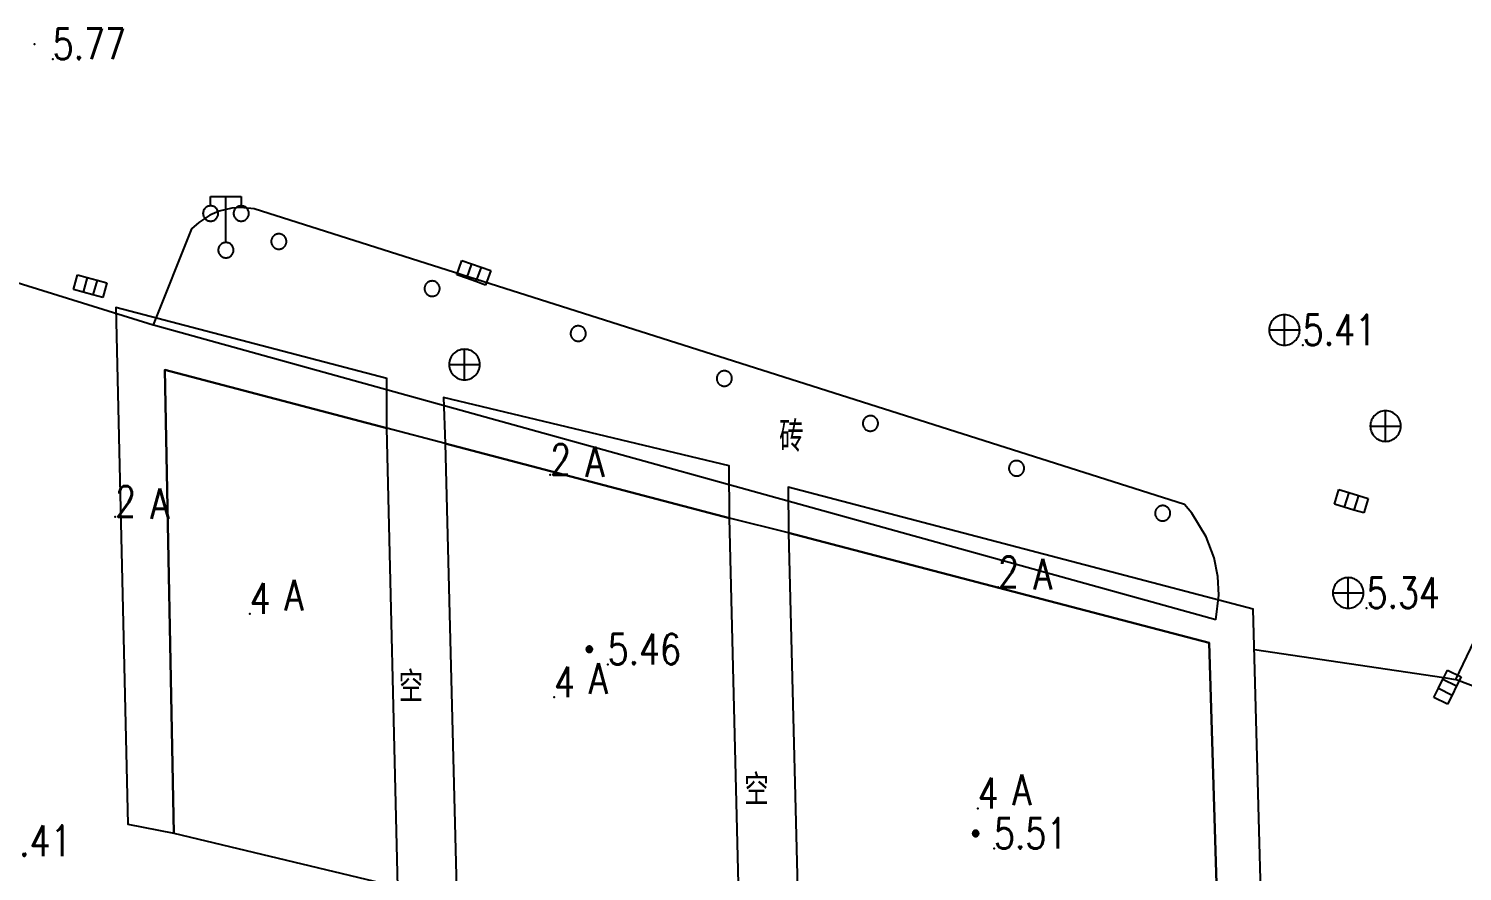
# Model space of a CAD drawing. Extents: x 500064 to 501389, y 2542464 to 2545400.
# Drawn here: x 500995.18 to 501042.07, y 2542629.46 to 2542657.04 of the extents above; entities that cross this region are included whole.
import ezdxf

# ---------------------------------------------------------------- set-up
doc = ezdxf.new("R2010")
doc.units = 0
doc.header["$LTSCALE"] = 0.5
doc.linetypes.add('CENTER', pattern=[50.8, 31.75, -6.35, 6.35, -6.35])
doc.layers.add('地形图', color=8, linetype='CONTINUOUS')
doc.styles.add('HZ', font='romans.shx', dxfattribs={"width": 0.8, "bigfont": 'hztxt.shx'})

msp = doc.modelspace()

# ---------------------------------------------------------------- linework, layer by layer
at = {"layer": '地形图'}
for points in [[(501034.009, 2542637.688), (501034.104, 2542638.502), (501034.073, 2542639.112), (501033.952, 2542639.719), (501033.693, 2542640.411), (501033.222, 2542641.18), (501032.983, 2542641.463), (501002.553, 2542651.145), (501002.11, 2542651.191), (501001.823, 2542651.163), (501001.408, 2542651.064), (501001.102, 2542650.932), (501000.741, 2542650.698), (501000.511, 2542650.487), (500999.25, 2542647.345), (500999.248, 2542647.34)], [(501001.132, 2542650.741), (501001.158, 2542650.742), (501001.184, 2542650.746), (501001.209, 2542650.753), (501001.234, 2542650.763), (501001.257, 2542650.774), (501001.279, 2542650.789), (501001.299, 2542650.805), (501001.318, 2542650.824), (501001.334, 2542650.844), (501001.349, 2542650.866), (501001.361, 2542650.889), (501001.37, 2542650.914), (501001.377, 2542650.939), (501001.381, 2542650.965), (501001.382, 2542650.991), (501001.381, 2542651.017), (501001.377, 2542651.043), (501001.37, 2542651.068), (501001.361, 2542651.093), (501001.349, 2542651.116), (501001.334, 2542651.138), (501001.318, 2542651.158), (501001.299, 2542651.177), (501001.279, 2542651.193), (501001.257, 2542651.207), (501001.234, 2542651.219), (501001.209, 2542651.229), (501001.184, 2542651.235), (501001.158, 2542651.24), (501001.132, 2542651.241), (501001.106, 2542651.24), (501001.08, 2542651.235), (501001.055, 2542651.229), (501001.03, 2542651.219), (501001.007, 2542651.207), (501000.985, 2542651.193), (501000.965, 2542651.177), (501000.946, 2542651.158), (501000.93, 2542651.138), (501000.916, 2542651.116), (501000.904, 2542651.093), (501000.894, 2542651.068), (501000.888, 2542651.043), (501000.883, 2542651.017), (501000.882, 2542650.991), (501000.883, 2542650.965), (501000.888, 2542650.939), (501000.894, 2542650.914), (501000.904, 2542650.889), (501000.916, 2542650.866), (501000.93, 2542650.844), (501000.946, 2542650.824), (501000.965, 2542650.805), (501000.985, 2542650.789), (501001.007, 2542650.774), (501001.03, 2542650.763), (501001.055, 2542650.753), (501001.08, 2542650.746), (501001.106, 2542650.742), (501001.132, 2542650.741)], [(501001.132, 2542651.241), (501001.132, 2542651.541)], [(501001.132, 2542651.541), (501001.632, 2542651.541), (501002.132, 2542651.541)], [(501001.632, 2542650.041), (501001.632, 2542651.541)], [(501002.132, 2542650.741), (501002.158, 2542650.742), (501002.184, 2542650.746), (501002.209, 2542650.753), (501002.234, 2542650.763), (501002.257, 2542650.774), (501002.279, 2542650.789), (501002.299, 2542650.805), (501002.318, 2542650.824), (501002.334, 2542650.844), (501002.349, 2542650.866), (501002.361, 2542650.889), (501002.37, 2542650.914), (501002.377, 2542650.939), (501002.381, 2542650.965), (501002.382, 2542650.991), (501002.381, 2542651.017), (501002.377, 2542651.043), (501002.37, 2542651.068), (501002.361, 2542651.093), (501002.349, 2542651.116), (501002.334, 2542651.138), (501002.318, 2542651.158), (501002.299, 2542651.177), (501002.279, 2542651.193), (501002.257, 2542651.207), (501002.234, 2542651.219), (501002.209, 2542651.229), (501002.184, 2542651.235), (501002.158, 2542651.24), (501002.132, 2542651.241), (501002.106, 2542651.24), (501002.08, 2542651.235), (501002.055, 2542651.229), (501002.03, 2542651.219), (501002.007, 2542651.207), (501001.985, 2542651.193), (501001.965, 2542651.177), (501001.946, 2542651.158), (501001.93, 2542651.138), (501001.916, 2542651.116), (501001.904, 2542651.093), (501001.894, 2542651.068), (501001.888, 2542651.043), (501001.883, 2542651.017), (501001.882, 2542650.991), (501001.883, 2542650.965), (501001.888, 2542650.939), (501001.894, 2542650.914), (501001.904, 2542650.889), (501001.916, 2542650.866), (501001.93, 2542650.844), (501001.946, 2542650.824), (501001.965, 2542650.805), (501001.985, 2542650.789), (501002.007, 2542650.774), (501002.03, 2542650.763), (501002.055, 2542650.753), (501002.08, 2542650.746), (501002.106, 2542650.742), (501002.132, 2542650.741)], [(501002.132, 2542651.541), (501002.132, 2542651.241)], [(501003.367, 2542649.824), (501003.383, 2542649.824), (501003.398, 2542649.826), (501003.414, 2542649.829), (501003.429, 2542649.832), (501003.444, 2542649.837), (501003.459, 2542649.843), (501003.473, 2542649.849), (501003.487, 2542649.856), (501003.5, 2542649.865), (501003.513, 2542649.874), (501003.526, 2542649.883), (501003.537, 2542649.894), (501003.548, 2542649.905), (501003.558, 2542649.917), (501003.568, 2542649.93), (501003.576, 2542649.943), (501003.584, 2542649.957), (501003.591, 2542649.971), (501003.597, 2542649.985), (501003.602, 2542650), (501003.606, 2542650.015), (501003.609, 2542650.031), (501003.612, 2542650.046), (501003.613, 2542650.062), (501003.613, 2542650.077), (501003.612, 2542650.093), (501003.611, 2542650.109), (501003.608, 2542650.124), (501003.604, 2542650.14), (501003.6, 2542650.155), (501003.594, 2542650.169), (501003.588, 2542650.184), (501003.58, 2542650.197), (501003.572, 2542650.211), (501003.563, 2542650.224), (501003.553, 2542650.236), (501003.543, 2542650.248), (501003.531, 2542650.259), (501003.519, 2542650.269), (501003.507, 2542650.278), (501003.494, 2542650.287), (501003.48, 2542650.295), (501003.466, 2542650.301), (501003.452, 2542650.307), (501003.437, 2542650.313), (501003.422, 2542650.317), (501003.406, 2542650.32), (501003.391, 2542650.322), (501003.375, 2542650.323), (501003.359, 2542650.324), (501003.344, 2542650.323), (501003.328, 2542650.321), (501003.312, 2542650.318), (501003.297, 2542650.315), (501003.282, 2542650.31), (501003.267, 2542650.305), (501003.253, 2542650.298), (501003.239, 2542650.291), (501003.226, 2542650.283), (501003.213, 2542650.274), (501003.201, 2542650.264), (501003.189, 2542650.253), (501003.178, 2542650.242), (501003.168, 2542650.23), (501003.159, 2542650.217), (501003.15, 2542650.204), (501003.142, 2542650.191), (501003.135, 2542650.176), (501003.129, 2542650.162), (501003.124, 2542650.147), (501003.12, 2542650.132), (501003.117, 2542650.117), (501003.115, 2542650.101), (501003.113, 2542650.085), (501003.113, 2542650.07), (501003.114, 2542650.054), (501003.116, 2542650.038), (501003.118, 2542650.023), (501003.122, 2542650.008), (501003.127, 2542649.993), (501003.132, 2542649.978), (501003.139, 2542649.964), (501003.146, 2542649.95), (501003.154, 2542649.936), (501003.163, 2542649.923), (501003.173, 2542649.911), (501003.184, 2542649.9), (501003.195, 2542649.889), (501003.207, 2542649.878), (501003.219, 2542649.869), (501003.233, 2542649.86), (501003.246, 2542649.853), (501003.26, 2542649.846), (501003.275, 2542649.84), (501003.29, 2542649.835), (501003.305, 2542649.831), (501003.32, 2542649.827), (501003.336, 2542649.825), (501003.351, 2542649.824), (501003.367, 2542649.824)], [(501001.632, 2542649.541), (501001.658, 2542649.542), (501001.684, 2542649.546), (501001.709, 2542649.553), (501001.734, 2542649.563), (501001.757, 2542649.574), (501001.779, 2542649.589), (501001.799, 2542649.605), (501001.818, 2542649.624), (501001.834, 2542649.644), (501001.849, 2542649.666), (501001.861, 2542649.689), (501001.87, 2542649.714), (501001.877, 2542649.739), (501001.881, 2542649.765), (501001.882, 2542649.791), (501001.881, 2542649.817), (501001.877, 2542649.843), (501001.87, 2542649.868), (501001.861, 2542649.893), (501001.849, 2542649.916), (501001.834, 2542649.938), (501001.818, 2542649.958), (501001.799, 2542649.977), (501001.779, 2542649.993), (501001.757, 2542650.007), (501001.734, 2542650.019), (501001.709, 2542650.029), (501001.684, 2542650.035), (501001.658, 2542650.04), (501001.632, 2542650.041), (501001.606, 2542650.04), (501001.58, 2542650.035), (501001.555, 2542650.029), (501001.53, 2542650.019), (501001.507, 2542650.007), (501001.485, 2542649.993), (501001.465, 2542649.977), (501001.446, 2542649.958), (501001.43, 2542649.938), (501001.416, 2542649.916), (501001.404, 2542649.893), (501001.394, 2542649.868), (501001.388, 2542649.843), (501001.383, 2542649.817), (501001.382, 2542649.791), (501001.383, 2542649.765), (501001.388, 2542649.739), (501001.394, 2542649.714), (501001.404, 2542649.689), (501001.416, 2542649.666), (501001.43, 2542649.644), (501001.446, 2542649.624), (501001.465, 2542649.605), (501001.485, 2542649.589), (501001.507, 2542649.574), (501001.53, 2542649.563), (501001.555, 2542649.553), (501001.58, 2542649.546), (501001.606, 2542649.542), (501001.632, 2542649.541)], [(500992.821, 2542649.342), (500992.834, 2542649.338), (500999.25, 2542647.345), (500999.268, 2542647.34)], [(501009.183, 2542648.981), (501009.349, 2542649.453)], [(501009.349, 2542649.453), (501009.666, 2542649.342), (501009.977, 2542649.232), (501010.293, 2542649.121)], [(501009.666, 2542649.342), (501009.499, 2542648.87)], [(500996.643, 2542648.501), (500996.775, 2542648.983)], [(500996.775, 2542648.983), (500997.098, 2542648.895), (500997.416, 2542648.807), (500997.739, 2542648.718)], [(500997.098, 2542648.895), (500996.966, 2542648.412)], [(500997.416, 2542648.807), (500997.284, 2542648.325)], [(501010.127, 2542648.649), (501009.811, 2542648.761), (501009.499, 2542648.87), (501009.183, 2542648.981)], [(501009.977, 2542649.232), (501009.811, 2542648.761)], [(501010.293, 2542649.121), (501010.127, 2542648.649)], [(500997.607, 2542648.236), (500997.284, 2542648.325), (500996.966, 2542648.412), (500996.643, 2542648.501)], [(500997.739, 2542648.718), (500997.607, 2542648.236)], [(501008.381, 2542648.281), (501008.396, 2542648.282), (501008.412, 2542648.283), (501008.428, 2542648.286), (501008.443, 2542648.29), (501008.458, 2542648.294), (501008.473, 2542648.3), (501008.487, 2542648.307), (501008.501, 2542648.314), (501008.514, 2542648.322), (501008.527, 2542648.331), (501008.539, 2542648.341), (501008.551, 2542648.351), (501008.562, 2542648.363), (501008.572, 2542648.375), (501008.581, 2542648.387), (501008.59, 2542648.4), (501008.598, 2542648.414), (501008.605, 2542648.428), (501008.611, 2542648.443), (501008.616, 2542648.457), (501008.62, 2542648.473), (501008.623, 2542648.488), (501008.625, 2542648.504), (501008.627, 2542648.519), (501008.627, 2542648.535), (501008.626, 2542648.551), (501008.624, 2542648.566), (501008.622, 2542648.582), (501008.618, 2542648.597), (501008.613, 2542648.612), (501008.608, 2542648.627), (501008.601, 2542648.641), (501008.594, 2542648.655), (501008.586, 2542648.668), (501008.577, 2542648.681), (501008.567, 2542648.693), (501008.556, 2542648.705), (501008.545, 2542648.716), (501008.533, 2542648.726), (501008.521, 2542648.736), (501008.508, 2542648.744), (501008.494, 2542648.752), (501008.48, 2542648.759), (501008.465, 2542648.765), (501008.45, 2542648.77), (501008.435, 2542648.774), (501008.42, 2542648.777), (501008.404, 2542648.78), (501008.389, 2542648.781), (501008.373, 2542648.781), (501008.357, 2542648.78), (501008.342, 2542648.779), (501008.326, 2542648.776), (501008.311, 2542648.772), (501008.296, 2542648.767), (501008.281, 2542648.762), (501008.267, 2542648.755), (501008.253, 2542648.748), (501008.24, 2542648.74), (501008.227, 2542648.731), (501008.215, 2542648.721), (501008.203, 2542648.711), (501008.192, 2542648.699), (501008.182, 2542648.687), (501008.172, 2542648.675), (501008.164, 2542648.662), (501008.156, 2542648.648), (501008.149, 2542648.634), (501008.143, 2542648.619), (501008.138, 2542648.605), (501008.134, 2542648.589), (501008.131, 2542648.574), (501008.128, 2542648.558), (501008.127, 2542648.543), (501008.127, 2542648.527), (501008.128, 2542648.511), (501008.129, 2542648.496), (501008.132, 2542648.48), (501008.136, 2542648.465), (501008.14, 2542648.45), (501008.146, 2542648.435), (501008.152, 2542648.421), (501008.16, 2542648.407), (501008.168, 2542648.394), (501008.177, 2542648.381), (501008.187, 2542648.369), (501008.197, 2542648.357), (501008.209, 2542648.346), (501008.221, 2542648.336), (501008.233, 2542648.326), (501008.246, 2542648.318), (501008.26, 2542648.31), (501008.274, 2542648.303), (501008.288, 2542648.297), (501008.303, 2542648.292), (501008.319, 2542648.288), (501008.334, 2542648.285), (501008.349, 2542648.283), (501008.365, 2542648.281), (501008.381, 2542648.281)], [(501036.254, 2542646.678), (501036.306, 2542646.681), (501036.358, 2542646.689), (501036.408, 2542646.703), (501036.457, 2542646.721), (501036.504, 2542646.745), (501036.548, 2542646.774), (501036.589, 2542646.807), (501036.626, 2542646.844), (501036.658, 2542646.884), (501036.687, 2542646.928), (501036.711, 2542646.975), (501036.729, 2542647.024), (501036.743, 2542647.074), (501036.751, 2542647.126), (501036.754, 2542647.178), (501036.751, 2542647.23), (501036.743, 2542647.282), (501036.729, 2542647.333), (501036.711, 2542647.382), (501036.687, 2542647.428), (501036.658, 2542647.472), (501036.626, 2542647.513), (501036.589, 2542647.55), (501036.548, 2542647.583), (501036.504, 2542647.611), (501036.457, 2542647.635), (501036.408, 2542647.654), (501036.358, 2542647.667), (501036.306, 2542647.675), (501036.254, 2542647.678), (501036.202, 2542647.675), (501036.15, 2542647.667), (501036.099, 2542647.654), (501036.051, 2542647.635), (501036.004, 2542647.611), (501035.96, 2542647.583), (501035.919, 2542647.55), (501035.882, 2542647.513), (501035.849, 2542647.472), (501035.821, 2542647.428), (501035.797, 2542647.382), (501035.778, 2542647.333), (501035.765, 2542647.282), (501035.757, 2542647.23), (501035.754, 2542647.178), (501035.757, 2542647.126), (501035.765, 2542647.074), (501035.778, 2542647.024), (501035.797, 2542646.975), (501035.821, 2542646.928), (501035.849, 2542646.884), (501035.882, 2542646.844), (501035.919, 2542646.807), (501035.96, 2542646.774), (501036.004, 2542646.745), (501036.051, 2542646.721), (501036.099, 2542646.703), (501036.15, 2542646.689), (501036.202, 2542646.681), (501036.254, 2542646.678)], [(501036.254, 2542646.678), (501036.254, 2542647.178), (501036.254, 2542647.678)], [(501034.009, 2542637.688), (500999.268, 2542647.34)], [(501013.16, 2542646.811), (501013.175, 2542646.811), (501013.191, 2542646.813), (501013.207, 2542646.816), (501013.222, 2542646.82), (501013.237, 2542646.824), (501013.251, 2542646.83), (501013.266, 2542646.836), (501013.28, 2542646.844), (501013.293, 2542646.852), (501013.306, 2542646.861), (501013.318, 2542646.871), (501013.33, 2542646.881), (501013.341, 2542646.892), (501013.351, 2542646.904), (501013.36, 2542646.917), (501013.369, 2542646.93), (501013.377, 2542646.944), (501013.384, 2542646.958), (501013.39, 2542646.972), (501013.395, 2542646.987), (501013.399, 2542647.002), (501013.402, 2542647.018), (501013.404, 2542647.033), (501013.406, 2542647.049), (501013.406, 2542647.065), (501013.405, 2542647.08), (501013.403, 2542647.096), (501013.401, 2542647.111), (501013.397, 2542647.127), (501013.392, 2542647.142), (501013.387, 2542647.156), (501013.38, 2542647.171), (501013.373, 2542647.185), (501013.365, 2542647.198), (501013.356, 2542647.211), (501013.346, 2542647.223), (501013.335, 2542647.235), (501013.324, 2542647.246), (501013.312, 2542647.256), (501013.3, 2542647.265), (501013.286, 2542647.274), (501013.273, 2542647.282), (501013.259, 2542647.288), (501013.244, 2542647.295), (501013.229, 2542647.3), (501013.214, 2542647.304), (501013.199, 2542647.307), (501013.183, 2542647.309), (501013.168, 2542647.31), (501013.152, 2542647.311), (501013.136, 2542647.31), (501013.121, 2542647.308), (501013.105, 2542647.305), (501013.09, 2542647.302), (501013.075, 2542647.297), (501013.06, 2542647.292), (501013.046, 2542647.285), (501013.032, 2542647.278), (501013.019, 2542647.27), (501013.006, 2542647.261), (501012.993, 2542647.251), (501012.982, 2542647.24), (501012.971, 2542647.229), (501012.961, 2542647.217), (501012.951, 2542647.204), (501012.943, 2542647.191), (501012.935, 2542647.178), (501012.928, 2542647.164), (501012.922, 2542647.149), (501012.917, 2542647.134), (501012.913, 2542647.119), (501012.91, 2542647.104), (501012.907, 2542647.088), (501012.906, 2542647.072), (501012.906, 2542647.057), (501012.907, 2542647.041), (501012.908, 2542647.025), (501012.911, 2542647.01), (501012.915, 2542646.995), (501012.919, 2542646.98), (501012.925, 2542646.965), (501012.931, 2542646.951), (501012.939, 2542646.937), (501012.947, 2542646.923), (501012.956, 2542646.911), (501012.966, 2542646.898), (501012.976, 2542646.887), (501012.988, 2542646.876), (501013, 2542646.866), (501013.012, 2542646.856), (501013.025, 2542646.848), (501013.039, 2542646.84), (501013.053, 2542646.833), (501013.067, 2542646.827), (501013.082, 2542646.822), (501013.097, 2542646.818), (501013.113, 2542646.814), (501013.128, 2542646.812), (501013.144, 2542646.811), (501013.16, 2542646.811)], [(501035.754, 2542647.178), (501036.254, 2542647.178), (501036.754, 2542647.178)], [(501009.436, 2542645.546), (501009.488, 2542645.549), (501009.54, 2542645.557), (501009.591, 2542645.571), (501009.639, 2542645.59), (501009.686, 2542645.613), (501009.73, 2542645.642), (501009.771, 2542645.675), (501009.808, 2542645.712), (501009.84, 2542645.752), (501009.869, 2542645.796), (501009.893, 2542645.843), (501009.912, 2542645.892), (501009.925, 2542645.942), (501009.933, 2542645.994), (501009.936, 2542646.046), (501009.933, 2542646.099), (501009.925, 2542646.15), (501009.912, 2542646.201), (501009.893, 2542646.25), (501009.869, 2542646.296), (501009.84, 2542646.34), (501009.808, 2542646.381), (501009.771, 2542646.418), (501009.73, 2542646.451), (501009.686, 2542646.479), (501009.639, 2542646.503), (501009.591, 2542646.522), (501009.54, 2542646.535), (501009.488, 2542646.544), (501009.436, 2542646.546), (501009.384, 2542646.544), (501009.332, 2542646.535), (501009.281, 2542646.522), (501009.233, 2542646.503), (501009.186, 2542646.479), (501009.142, 2542646.451), (501009.101, 2542646.418), (501009.064, 2542646.381), (501009.031, 2542646.34), (501009.003, 2542646.296), (501008.979, 2542646.25), (501008.96, 2542646.201), (501008.947, 2542646.15), (501008.939, 2542646.099), (501008.936, 2542646.046), (501008.939, 2542645.994), (501008.947, 2542645.942), (501008.96, 2542645.892), (501008.979, 2542645.843), (501009.003, 2542645.796), (501009.031, 2542645.752), (501009.064, 2542645.712), (501009.101, 2542645.675), (501009.142, 2542645.642), (501009.186, 2542645.613), (501009.233, 2542645.59), (501009.281, 2542645.571), (501009.332, 2542645.557), (501009.384, 2542645.549), (501009.436, 2542645.546)], [(501009.436, 2542645.546), (501009.436, 2542646.046), (501009.436, 2542646.546)], [(501008.936, 2542646.046), (501009.436, 2542646.046), (501009.936, 2542646.046)], [(501017.939, 2542645.34), (501017.954, 2542645.341), (501017.97, 2542645.343), (501017.985, 2542645.345), (501018.001, 2542645.349), (501018.016, 2542645.354), (501018.03, 2542645.359), (501018.045, 2542645.366), (501018.059, 2542645.373), (501018.072, 2542645.381), (501018.085, 2542645.39), (501018.097, 2542645.4), (501018.109, 2542645.411), (501018.12, 2542645.422), (501018.13, 2542645.434), (501018.139, 2542645.447), (501018.148, 2542645.46), (501018.156, 2542645.473), (501018.163, 2542645.487), (501018.169, 2542645.502), (501018.174, 2542645.517), (501018.178, 2542645.532), (501018.181, 2542645.547), (501018.183, 2542645.563), (501018.184, 2542645.579), (501018.185, 2542645.594), (501018.184, 2542645.61), (501018.182, 2542645.625), (501018.18, 2542645.641), (501018.176, 2542645.656), (501018.171, 2542645.671), (501018.166, 2542645.686), (501018.159, 2542645.7), (501018.152, 2542645.714), (501018.144, 2542645.728), (501018.135, 2542645.74), (501018.125, 2542645.753), (501018.114, 2542645.764), (501018.103, 2542645.775), (501018.091, 2542645.785), (501018.079, 2542645.795), (501018.065, 2542645.803), (501018.052, 2542645.811), (501018.038, 2542645.818), (501018.023, 2542645.824), (501018.008, 2542645.829), (501017.993, 2542645.833), (501017.978, 2542645.837), (501017.962, 2542645.839), (501017.947, 2542645.84), (501017.931, 2542645.84), (501017.915, 2542645.84), (501017.9, 2542645.838), (501017.884, 2542645.835), (501017.869, 2542645.831), (501017.854, 2542645.827), (501017.839, 2542645.821), (501017.825, 2542645.815), (501017.811, 2542645.807), (501017.798, 2542645.799), (501017.785, 2542645.79), (501017.772, 2542645.78), (501017.761, 2542645.77), (501017.75, 2542645.759), (501017.74, 2542645.747), (501017.73, 2542645.734), (501017.722, 2542645.721), (501017.714, 2542645.707), (501017.707, 2542645.693), (501017.701, 2542645.679), (501017.696, 2542645.664), (501017.692, 2542645.649), (501017.688, 2542645.633), (501017.686, 2542645.618), (501017.685, 2542645.602), (501017.685, 2542645.586), (501017.686, 2542645.571), (501017.687, 2542645.555), (501017.69, 2542645.54), (501017.694, 2542645.524), (501017.698, 2542645.509), (501017.704, 2542645.495), (501017.71, 2542645.48), (501017.718, 2542645.466), (501017.726, 2542645.453), (501017.735, 2542645.44), (501017.745, 2542645.428), (501017.755, 2542645.416), (501017.766, 2542645.405), (501017.778, 2542645.395), (501017.791, 2542645.386), (501017.804, 2542645.377), (501017.818, 2542645.369), (501017.832, 2542645.362), (501017.846, 2542645.356), (501017.861, 2542645.351), (501017.876, 2542645.347), (501017.892, 2542645.344), (501017.907, 2542645.342), (501017.923, 2542645.341), (501017.939, 2542645.34)], [(501022.718, 2542643.87), (501022.733, 2542643.871), (501022.749, 2542643.872), (501022.764, 2542643.875), (501022.78, 2542643.879), (501022.795, 2542643.883), (501022.809, 2542643.889), (501022.824, 2542643.895), (501022.838, 2542643.903), (501022.851, 2542643.911), (501022.864, 2542643.92), (501022.876, 2542643.93), (501022.888, 2542643.94), (501022.899, 2542643.952), (501022.909, 2542643.964), (501022.918, 2542643.976), (501022.927, 2542643.989), (501022.935, 2542644.003), (501022.942, 2542644.017), (501022.948, 2542644.032), (501022.953, 2542644.046), (501022.957, 2542644.062), (501022.96, 2542644.077), (501022.962, 2542644.093), (501022.963, 2542644.108), (501022.964, 2542644.124), (501022.963, 2542644.14), (501022.961, 2542644.155), (501022.959, 2542644.171), (501022.955, 2542644.186), (501022.95, 2542644.201), (501022.945, 2542644.216), (501022.938, 2542644.23), (501022.931, 2542644.244), (501022.923, 2542644.257), (501022.914, 2542644.27), (501022.904, 2542644.282), (501022.893, 2542644.294), (501022.882, 2542644.305), (501022.87, 2542644.315), (501022.857, 2542644.324), (501022.844, 2542644.333), (501022.831, 2542644.341), (501022.817, 2542644.348), (501022.802, 2542644.354), (501022.787, 2542644.359), (501022.772, 2542644.363), (501022.757, 2542644.366), (501022.741, 2542644.368), (501022.726, 2542644.37), (501022.71, 2542644.37), (501022.694, 2542644.369), (501022.678, 2542644.367), (501022.663, 2542644.365), (501022.648, 2542644.361), (501022.633, 2542644.356), (501022.618, 2542644.351), (501022.604, 2542644.344), (501022.59, 2542644.337), (501022.576, 2542644.329), (501022.564, 2542644.32), (501022.551, 2542644.31), (501022.54, 2542644.299), (501022.529, 2542644.288), (501022.519, 2542644.276), (501022.509, 2542644.264), (501022.501, 2542644.251), (501022.493, 2542644.237), (501022.486, 2542644.223), (501022.48, 2542644.208), (501022.475, 2542644.193), (501022.471, 2542644.178), (501022.467, 2542644.163), (501022.465, 2542644.147), (501022.464, 2542644.132), (501022.464, 2542644.116), (501022.464, 2542644.1), (501022.466, 2542644.085), (501022.469, 2542644.069), (501022.473, 2542644.054), (501022.477, 2542644.039), (501022.483, 2542644.024), (501022.489, 2542644.01), (501022.497, 2542643.996), (501022.505, 2542643.983), (501022.514, 2542643.97), (501022.524, 2542643.958), (501022.534, 2542643.946), (501022.545, 2542643.935), (501022.557, 2542643.925), (501022.57, 2542643.915), (501022.583, 2542643.907), (501022.597, 2542643.899), (501022.611, 2542643.892), (501022.625, 2542643.886), (501022.64, 2542643.881), (501022.655, 2542643.877), (501022.671, 2542643.874), (501022.686, 2542643.871), (501022.702, 2542643.87), (501022.718, 2542643.87)], [(501039.563, 2542643.533), (501039.615, 2542643.536), (501039.667, 2542643.544), (501039.717, 2542643.557), (501039.766, 2542643.576), (501039.813, 2542643.6), (501039.857, 2542643.628), (501039.897, 2542643.661), (501039.934, 2542643.698), (501039.967, 2542643.739), (501039.996, 2542643.783), (501040.019, 2542643.829), (501040.038, 2542643.878), (501040.052, 2542643.929), (501040.06, 2542643.981), (501040.063, 2542644.033), (501040.06, 2542644.085), (501040.052, 2542644.137), (501040.038, 2542644.187), (501040.019, 2542644.236), (501039.996, 2542644.283), (501039.967, 2542644.327), (501039.934, 2542644.367), (501039.897, 2542644.404), (501039.857, 2542644.437), (501039.813, 2542644.466), (501039.766, 2542644.49), (501039.717, 2542644.508), (501039.667, 2542644.522), (501039.615, 2542644.53), (501039.563, 2542644.533), (501039.51, 2542644.53), (501039.459, 2542644.522), (501039.408, 2542644.508), (501039.359, 2542644.49), (501039.313, 2542644.466), (501039.269, 2542644.437), (501039.228, 2542644.404), (501039.191, 2542644.367), (501039.158, 2542644.327), (501039.13, 2542644.283), (501039.106, 2542644.236), (501039.087, 2542644.187), (501039.074, 2542644.137), (501039.065, 2542644.085), (501039.063, 2542644.033), (501039.065, 2542643.981), (501039.074, 2542643.929), (501039.087, 2542643.878), (501039.106, 2542643.829), (501039.13, 2542643.783), (501039.158, 2542643.739), (501039.191, 2542643.698), (501039.228, 2542643.661), (501039.269, 2542643.628), (501039.313, 2542643.6), (501039.359, 2542643.576), (501039.408, 2542643.557), (501039.459, 2542643.544), (501039.51, 2542643.536), (501039.563, 2542643.533)], [(501039.563, 2542643.533), (501039.563, 2542644.033), (501039.563, 2542644.533)], [(501008.799, 2542643.466), (501006.899, 2542643.966)], [(501039.063, 2542644.033), (501039.563, 2542644.033), (501040.063, 2542644.033)], [(501027.497, 2542642.4), (501027.512, 2542642.4), (501027.528, 2542642.402), (501027.543, 2542642.405), (501027.559, 2542642.408), (501027.574, 2542642.413), (501027.588, 2542642.419), (501027.603, 2542642.425), (501027.617, 2542642.432), (501027.63, 2542642.441), (501027.643, 2542642.45), (501027.655, 2542642.46), (501027.667, 2542642.47), (501027.678, 2542642.481), (501027.688, 2542642.493), (501027.697, 2542642.506), (501027.706, 2542642.519), (501027.714, 2542642.533), (501027.72, 2542642.547), (501027.727, 2542642.561), (501027.732, 2542642.576), (501027.736, 2542642.591), (501027.739, 2542642.607), (501027.741, 2542642.622), (501027.742, 2542642.638), (501027.743, 2542642.653), (501027.742, 2542642.669), (501027.74, 2542642.685), (501027.737, 2542642.7), (501027.734, 2542642.716), (501027.729, 2542642.731), (501027.724, 2542642.745), (501027.717, 2542642.76), (501027.71, 2542642.773), (501027.702, 2542642.787), (501027.693, 2542642.8), (501027.683, 2542642.812), (501027.672, 2542642.824), (501027.661, 2542642.834), (501027.649, 2542642.845), (501027.636, 2542642.854), (501027.623, 2542642.863), (501027.61, 2542642.871), (501027.596, 2542642.877), (501027.581, 2542642.883), (501027.566, 2542642.889), (501027.551, 2542642.893), (501027.536, 2542642.896), (501027.52, 2542642.898), (501027.504, 2542642.899), (501027.489, 2542642.9), (501027.473, 2542642.899), (501027.457, 2542642.897), (501027.442, 2542642.894), (501027.427, 2542642.891), (501027.412, 2542642.886), (501027.397, 2542642.881), (501027.383, 2542642.874), (501027.369, 2542642.867), (501027.355, 2542642.859), (501027.343, 2542642.85), (501027.33, 2542642.84), (501027.319, 2542642.829), (501027.308, 2542642.818), (501027.298, 2542642.806), (501027.288, 2542642.793), (501027.279, 2542642.78), (501027.272, 2542642.767), (501027.265, 2542642.752), (501027.259, 2542642.738), (501027.254, 2542642.723), (501027.25, 2542642.708), (501027.246, 2542642.693), (501027.244, 2542642.677), (501027.243, 2542642.661), (501027.243, 2542642.646), (501027.243, 2542642.63), (501027.245, 2542642.614), (501027.248, 2542642.599), (501027.251, 2542642.584), (501027.256, 2542642.569), (501027.262, 2542642.554), (501027.268, 2542642.54), (501027.275, 2542642.526), (501027.284, 2542642.512), (501027.293, 2542642.5), (501027.303, 2542642.487), (501027.313, 2542642.476), (501027.324, 2542642.465), (501027.336, 2542642.455), (501027.349, 2542642.445), (501027.362, 2542642.436), (501027.376, 2542642.429), (501027.39, 2542642.422), (501027.404, 2542642.416), (501027.419, 2542642.411), (501027.434, 2542642.407), (501027.45, 2542642.403), (501027.465, 2542642.401), (501027.481, 2542642.4), (501027.497, 2542642.4)], [(501037.891, 2542641.476), (501038.035, 2542641.955)], [(501038.035, 2542641.955), (501038.356, 2542641.858), (501038.672, 2542641.763), (501038.992, 2542641.666)], [(501038.356, 2542641.858), (501038.211, 2542641.379)], [(501038.672, 2542641.763), (501038.527, 2542641.284)], [(501032.275, 2542640.929), (501032.291, 2542640.93), (501032.307, 2542640.932), (501032.322, 2542640.934), (501032.338, 2542640.938), (501032.353, 2542640.943), (501032.367, 2542640.948), (501032.382, 2542640.955), (501032.395, 2542640.962), (501032.409, 2542640.97), (501032.422, 2542640.979), (501032.434, 2542640.989), (501032.446, 2542641), (501032.456, 2542641.011), (501032.467, 2542641.023), (501032.476, 2542641.036), (501032.485, 2542641.049), (501032.493, 2542641.062), (501032.499, 2542641.076), (501032.505, 2542641.091), (501032.511, 2542641.106), (501032.515, 2542641.121), (501032.518, 2542641.136), (501032.52, 2542641.152), (501032.521, 2542641.167), (501032.522, 2542641.183), (501032.521, 2542641.199), (501032.519, 2542641.214), (501032.516, 2542641.23), (501032.513, 2542641.245), (501032.508, 2542641.26), (501032.503, 2542641.275), (501032.496, 2542641.289), (501032.489, 2542641.303), (501032.481, 2542641.317), (501032.472, 2542641.329), (501032.462, 2542641.342), (501032.451, 2542641.353), (501032.44, 2542641.364), (501032.428, 2542641.374), (501032.415, 2542641.384), (501032.402, 2542641.392), (501032.389, 2542641.4), (501032.374, 2542641.407), (501032.36, 2542641.413), (501032.345, 2542641.418), (501032.33, 2542641.422), (501032.315, 2542641.426), (501032.299, 2542641.428), (501032.283, 2542641.429), (501032.268, 2542641.429), (501032.252, 2542641.428), (501032.236, 2542641.427), (501032.221, 2542641.424), (501032.206, 2542641.42), (501032.191, 2542641.416), (501032.176, 2542641.41), (501032.162, 2542641.404), (501032.148, 2542641.396), (501032.134, 2542641.388), (501032.121, 2542641.379), (501032.109, 2542641.369), (501032.098, 2542641.359), (501032.087, 2542641.347), (501032.076, 2542641.336), (501032.067, 2542641.323), (501032.058, 2542641.31), (501032.051, 2542641.296), (501032.044, 2542641.282), (501032.038, 2542641.268), (501032.033, 2542641.253), (501032.028, 2542641.238), (501032.025, 2542641.222), (501032.023, 2542641.207), (501032.022, 2542641.191), (501032.022, 2542641.175), (501032.022, 2542641.16), (501032.024, 2542641.144), (501032.027, 2542641.129), (501032.03, 2542641.113), (501032.035, 2542641.098), (501032.041, 2542641.084), (501032.047, 2542641.069), (501032.054, 2542641.055), (501032.063, 2542641.042), (501032.072, 2542641.029), (501032.081, 2542641.017), (501032.092, 2542641.005), (501032.103, 2542640.994), (501032.115, 2542640.984), (501032.128, 2542640.975), (501032.141, 2542640.966), (501032.155, 2542640.958), (501032.169, 2542640.951), (501032.183, 2542640.945), (501032.198, 2542640.94), (501032.213, 2542640.936), (501032.229, 2542640.933), (501032.244, 2542640.931), (501032.26, 2542640.93), (501032.275, 2542640.929)], [(501038.848, 2542641.188), (501038.527, 2542641.284), (501038.211, 2542641.379), (501037.891, 2542641.476)], [(501038.992, 2542641.666), (501038.848, 2542641.188)], [(501020.031, 2542640.539), (501018.099, 2542641.018)], [(501038.34, 2542638.072), (501038.392, 2542638.075), (501038.444, 2542638.083), (501038.495, 2542638.097), (501038.543, 2542638.116), (501038.59, 2542638.139), (501038.634, 2542638.168), (501038.675, 2542638.201), (501038.712, 2542638.238), (501038.745, 2542638.278), (501038.773, 2542638.322), (501038.797, 2542638.369), (501038.816, 2542638.418), (501038.829, 2542638.468), (501038.837, 2542638.52), (501038.84, 2542638.572), (501038.837, 2542638.625), (501038.829, 2542638.676), (501038.816, 2542638.727), (501038.797, 2542638.776), (501038.773, 2542638.822), (501038.745, 2542638.866), (501038.712, 2542638.907), (501038.675, 2542638.944), (501038.634, 2542638.977), (501038.59, 2542639.005), (501038.543, 2542639.029), (501038.495, 2542639.048), (501038.444, 2542639.061), (501038.392, 2542639.07), (501038.34, 2542639.072), (501038.288, 2542639.07), (501038.236, 2542639.061), (501038.186, 2542639.048), (501038.137, 2542639.029), (501038.09, 2542639.005), (501038.046, 2542638.977), (501038.005, 2542638.944), (501037.968, 2542638.907), (501037.936, 2542638.866), (501037.907, 2542638.822), (501037.883, 2542638.776), (501037.865, 2542638.727), (501037.851, 2542638.676), (501037.843, 2542638.625), (501037.84, 2542638.572), (501037.843, 2542638.52), (501037.851, 2542638.468), (501037.865, 2542638.418), (501037.883, 2542638.369), (501037.907, 2542638.322), (501037.936, 2542638.278), (501037.968, 2542638.238), (501038.005, 2542638.201), (501038.046, 2542638.168), (501038.09, 2542638.139), (501038.137, 2542638.116), (501038.186, 2542638.097), (501038.236, 2542638.083), (501038.288, 2542638.075), (501038.34, 2542638.072)], [(501038.34, 2542638.072), (501038.34, 2542638.572), (501038.34, 2542639.072)], [(501037.84, 2542638.572), (501038.34, 2542638.572), (501038.84, 2542638.572)], [(501042.697, 2542637.512), (501041.85, 2542635.743)], [(501013.519, 2542636.627), (501013.529, 2542636.628), (501013.54, 2542636.629), (501013.55, 2542636.632), (501013.56, 2542636.636), (501013.569, 2542636.641), (501013.578, 2542636.646), (501013.586, 2542636.653), (501013.593, 2542636.66), (501013.6, 2542636.669), (501013.603, 2542636.673), (501013.606, 2542636.677), (501013.61, 2542636.687), (501013.614, 2542636.696), (501013.617, 2542636.706), (501013.618, 2542636.717), (501013.619, 2542636.727), (501013.618, 2542636.738), (501013.617, 2542636.748), (501013.614, 2542636.758), (501013.61, 2542636.768), (501013.607, 2542636.774), (501013.606, 2542636.777), (501013.6, 2542636.786), (501013.593, 2542636.794), (501013.586, 2542636.802), (501013.578, 2542636.808), (501013.569, 2542636.814), (501013.568, 2542636.814), (501013.56, 2542636.819), (501013.55, 2542636.822), (501013.54, 2542636.825), (501013.529, 2542636.827), (501013.519, 2542636.827), (501013.509, 2542636.827), (501013.498, 2542636.825), (501013.488, 2542636.822), (501013.478, 2542636.819), (501013.469, 2542636.814), (501013.46, 2542636.808), (501013.452, 2542636.802), (501013.445, 2542636.794), (501013.438, 2542636.786), (501013.435, 2542636.781), (501013.432, 2542636.777), (501013.428, 2542636.768), (501013.424, 2542636.758), (501013.421, 2542636.748), (501013.42, 2542636.738), (501013.419, 2542636.727), (501013.42, 2542636.717), (501013.421, 2542636.706), (501013.424, 2542636.696), (501013.428, 2542636.687), (501013.431, 2542636.68), (501013.432, 2542636.677), (501013.438, 2542636.669), (501013.445, 2542636.66), (501013.452, 2542636.653), (501013.46, 2542636.646), (501013.469, 2542636.641), (501013.47, 2542636.64), (501013.478, 2542636.636), (501013.488, 2542636.632), (501013.498, 2542636.629), (501013.509, 2542636.628), (501013.519, 2542636.627)], [(501013.47, 2542636.64), (501013.603, 2542636.673), (501013.606, 2542636.677), (501013.432, 2542636.677), (501013.431, 2542636.68), (501013.619, 2542636.727), (501013.419, 2542636.727), (501013.607, 2542636.774), (501013.606, 2542636.777), (501013.432, 2542636.777), (501013.435, 2542636.781), (501013.568, 2542636.814)], [(501035.271, 2542636.718), (501041.465, 2542635.8), (501041.85, 2542635.743)], [(501041.142, 2542635.154), (501041.292, 2542635.453), (501041.439, 2542635.749), (501041.465, 2542635.8), (501041.589, 2542636.049)], [(501041.439, 2542635.749), (501041.887, 2542635.526)], [(501041.589, 2542636.049), (501042.036, 2542635.825)], [(501042.036, 2542635.825), (501041.887, 2542635.526), (501041.739, 2542635.23), (501041.59, 2542634.931)], [(501085.175, 2542533.591), (501083.992, 2542541.744), (501082.96, 2542550.195), (501081.819, 2542558.298), (501080.177, 2542569.794), (501079.058, 2542583.807), (501078.426, 2542589.933), (501076.909, 2542600.133), (501075.818, 2542604.109), (501072.786, 2542610.312), (501068.854, 2542616.307), (501067.394, 2542618.406), (501065.324, 2542620.828), (501062.294, 2542623.654), (501059.408, 2542626.111), (501057.667, 2542627.468), (501055.241, 2542629.261), (501052.057, 2542631.279), (501051.606, 2542630.457), (501049.918, 2542631.296), (501050.376, 2542632.146), (501048.473, 2542633.148), (501046.086, 2542634.138), (501041.85, 2542635.743)], [(501041.292, 2542635.453), (501041.739, 2542635.23)], [(501041.59, 2542634.931), (501041.142, 2542635.154)], [(501026.155, 2542630.6), (501026.166, 2542630.601), (501026.176, 2542630.602), (501026.186, 2542630.605), (501026.196, 2542630.609), (501026.205, 2542630.614), (501026.214, 2542630.619), (501026.222, 2542630.626), (501026.23, 2542630.633), (501026.236, 2542630.641), (501026.239, 2542630.646), (501026.242, 2542630.65), (501026.247, 2542630.659), (501026.251, 2542630.669), (501026.253, 2542630.679), (501026.255, 2542630.69), (501026.255, 2542630.7), (501026.255, 2542630.711), (501026.253, 2542630.721), (501026.251, 2542630.731), (501026.247, 2542630.741), (501026.244, 2542630.747), (501026.242, 2542630.75), (501026.236, 2542630.759), (501026.23, 2542630.767), (501026.222, 2542630.774), (501026.214, 2542630.781), (501026.205, 2542630.787), (501026.204, 2542630.787), (501026.196, 2542630.792), (501026.186, 2542630.795), (501026.176, 2542630.798), (501026.166, 2542630.8), (501026.155, 2542630.8), (501026.145, 2542630.8), (501026.135, 2542630.798), (501026.125, 2542630.795), (501026.115, 2542630.792), (501026.105, 2542630.787), (501026.097, 2542630.781), (501026.089, 2542630.774), (501026.081, 2542630.767), (501026.075, 2542630.759), (501026.071, 2542630.754), (501026.069, 2542630.75), (501026.064, 2542630.741), (501026.06, 2542630.731), (501026.058, 2542630.721), (501026.056, 2542630.711), (501026.055, 2542630.7), (501026.056, 2542630.69), (501026.058, 2542630.679), (501026.06, 2542630.669), (501026.064, 2542630.659), (501026.067, 2542630.653), (501026.069, 2542630.65), (501026.075, 2542630.641), (501026.081, 2542630.633), (501026.089, 2542630.626), (501026.097, 2542630.619), (501026.105, 2542630.614), (501026.107, 2542630.613), (501026.115, 2542630.609), (501026.125, 2542630.605), (501026.135, 2542630.602), (501026.145, 2542630.601), (501026.155, 2542630.6)], [(501026.107, 2542630.613), (501026.239, 2542630.646), (501026.242, 2542630.65), (501026.069, 2542630.65), (501026.067, 2542630.653), (501026.255, 2542630.7), (501026.055, 2542630.7), (501026.244, 2542630.747), (501026.242, 2542630.75), (501026.069, 2542630.75), (501026.071, 2542630.754), (501026.204, 2542630.787)]]:
    msp.add_lwpolyline(points, dxfattribs=at)
for points in [[(500999.927, 2542630.708), (500999.639, 2542645.878), (501006.899, 2542643.966), (501006.893, 2542645.595), (500998.035, 2542647.914), (500998.422, 2542631.002)], [(500999.927, 2542630.708), (501007.259, 2542628.958), (501006.899, 2542643.966), (500999.639, 2542645.878)], [(501018.099, 2542641.018), (501018.098, 2542642.732), (501008.752, 2542644.97), (501008.799, 2542643.466)], [(501008.799, 2542643.466), (501009.189, 2542628.458), (501018.47, 2542625.958), (501018.099, 2542641.018)], [(501020.031, 2542640.539), (501033.789, 2542636.938), (501034.249, 2542621.898), (501035.683, 2542621.549), (501035.228, 2542638.045), (501020.018, 2542642.038)], [(501024.511, 2542624.404), (501034.249, 2542621.898), (501033.789, 2542636.938), (501020.031, 2542640.539), (501020.42, 2542625.458)]]:
    msp.add_lwpolyline(points, close=True, dxfattribs=at)
at = {"layer": '地形图', "ltscale": 10}
for p in [(500995.367, 2542656.535), (501036.254, 2542647.178), (501038.34, 2542638.572)]:
    msp.add_point(p, dxfattribs=at)
at = {"layer": '地形图', "linetype": 'CENTER'}
for p in [(500995.967, 2542656.039, 5.77), (501036.854, 2542646.682, 5.41), (501012.237, 2542642.439, 2), (500998.01, 2542641.066, 2), (501026.89, 2542638.76, 2), (501038.94, 2542638.076, 5.34), (501002.412, 2542637.888, 4), (501014.119, 2542636.231, 5.46), (501012.366, 2542635.155, 4), (501026.223, 2542631.516, 4), (501026.755, 2542630.204, 5.51)]:
    msp.add_point(p, dxfattribs=at)

# ---------------------------------------------------------------- texts
at = {"layer": '地形图', "ltscale": 10, "style": 'HZ', "width": 0.8}
for s, p in [('5.77', (500995.967, 2542656.039)), ('5.41', (501036.854, 2542646.682)), ('砖', (501019.728, 2542643.191)), ('2', (501012.237, 2542642.439)), ('A', (501013.395, 2542642.366)), ('2', (500998.01, 2542641.066)), ('A', (500999.167, 2542640.993)), ('2', (501026.89, 2542638.76)), ('A', (501028.047, 2542638.687)), ('A', (501003.551, 2542638.001)), ('5.34', (501038.94, 2542638.076)), ('4', (501002.412, 2542637.888)), ('5.46', (501014.119, 2542636.231)), ('4', (501012.366, 2542635.155)), ('A', (501013.505, 2542635.268)), ('空', (501007.284, 2542634.997)), ('空', (501018.585, 2542631.628)), ('4', (501026.223, 2542631.516)), ('A', (501027.362, 2542631.629)), ('5.51', (501026.755, 2542630.204)), ('5.41', (500994.18, 2542629.962))]:
    msp.add_text(s, height=1, dxfattribs=at).set_placement(p)

doc.saveas('drawing.dxf')
